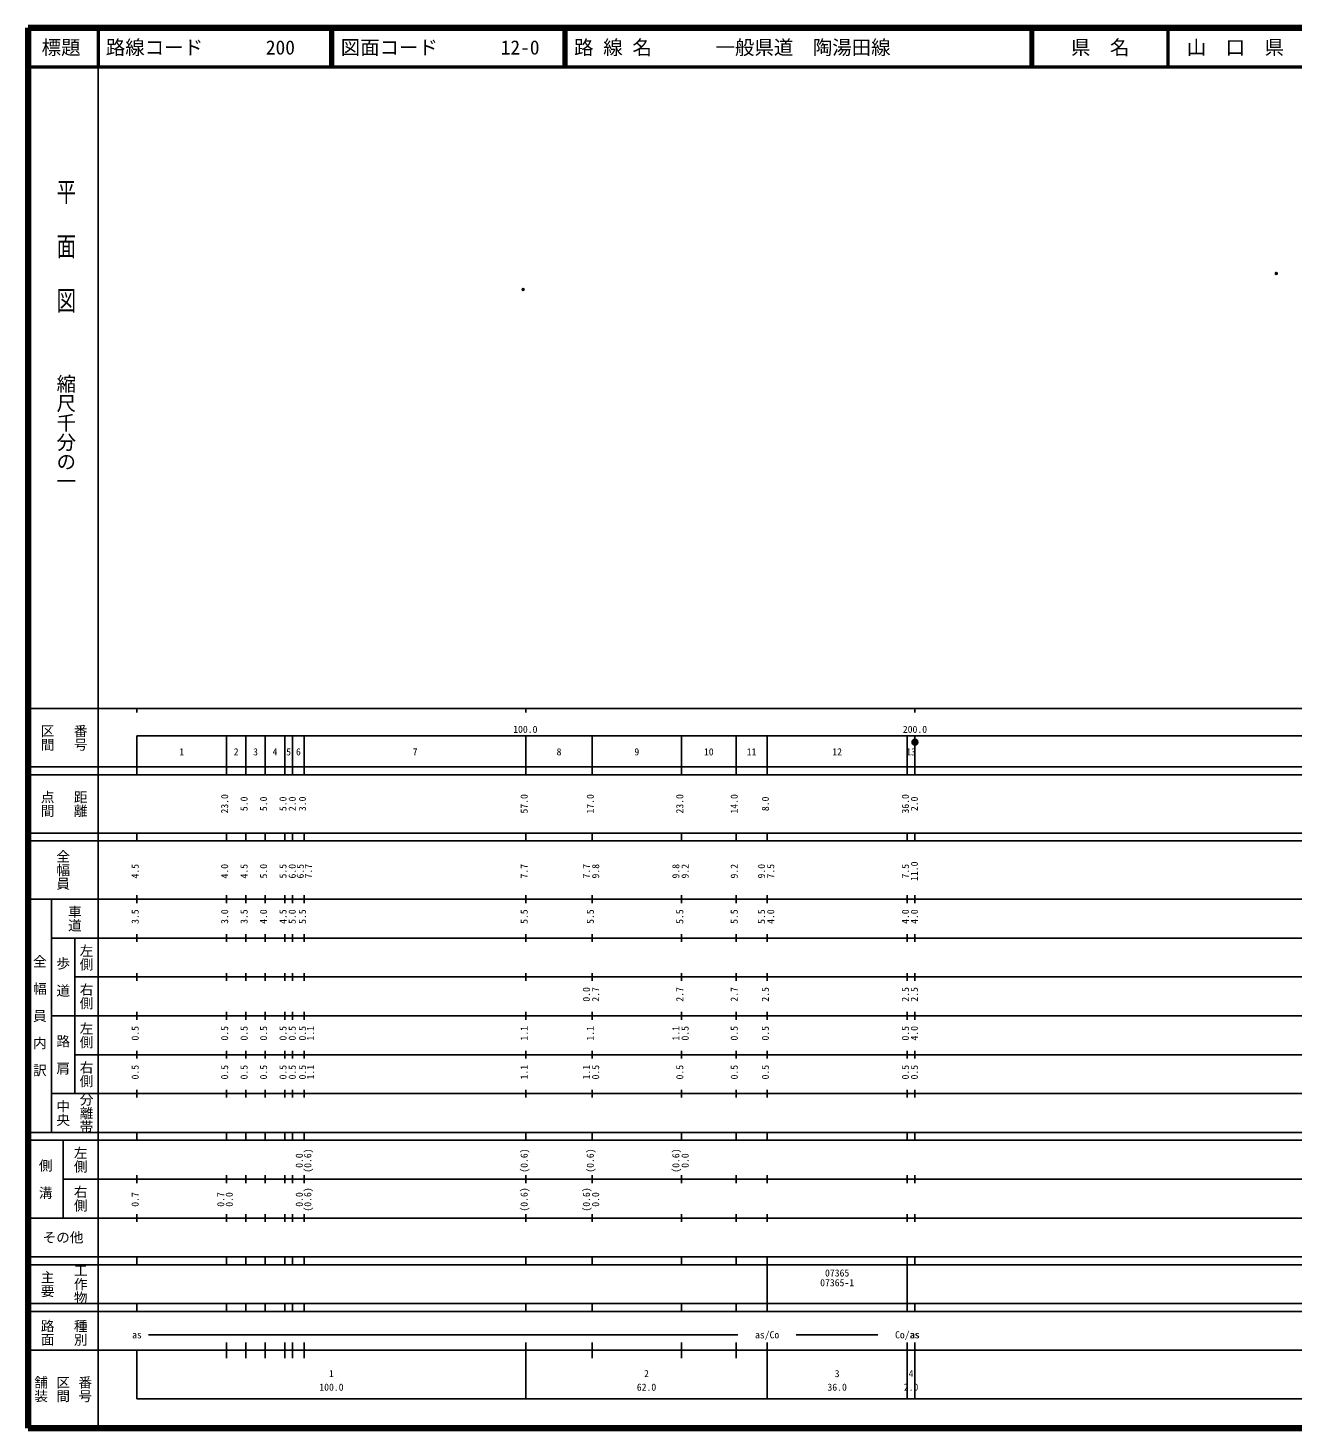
# Model space of a CAD drawing. Units: millimetres on the paper. Extents: x 40 to 680, y 20 to 380.
# Drawn here: x 40 to 365.2, y 20 to 380 of the extents above; entities that cross this region are included whole.
import ezdxf
from ezdxf.enums import TextEntityAlignment as Align

# ---------------------------------------------------------------- set-up
doc = ezdxf.new("R2010")
doc.units = ezdxf.units.MM
doc.header["$PDMODE"] = 32
doc.header["$PDSIZE"] = 0.5
doc.layers.add('M-OTRS', color=6, linetype='Continuous')
doc.layers.add('M-TTL-TXT', color=7, linetype='Continuous')
for name, color, linetype, lineweight in [('M-TTL', 2, 'Continuous', 140), ('M-TTL-BAND', 7, 'Continuous', 25), ('M-TTL-LINE', 7, 'Continuous', 50)]:
    doc.layers.add(name, color=color, linetype=linetype, lineweight=lineweight)
doc.styles.add('@ＭＳ ゴシック', font='')
doc.styles.add('ＭＳ ゴシック', font='')
doc.styles.get('@ＭＳ ゴシック').set_extended_font_data('@MS Gothic')
doc.styles.get('ＭＳ ゴシック').set_extended_font_data('MS Gothic')

msp = doc.modelspace()

# ---------------------------------------------------------------- linework, layer by layer
at = {"layer": 'M-OTRS'}
for p in [(360.898, 316.898), (167.266, 312.758)]:
    msp.add_point(p, dxfattribs=at)
at = {"layer": 'M-TTL'}
for p, q in [((40, 380), (40, 20)), ((680, 380), (40, 380)), ((40, 20), (680, 20))]:
    msp.add_line(p, q, dxfattribs=at)
at = {"layer": 'M-TTL-BAND'}
for p, q in [((58, 370), (58, 20)), ((40, 205), (579, 205)), ((68, 205), (68, 204)), ((168, 205), (168, 204)), ((268, 205), (268, 204)), ((68, 198), (579, 198)), ((68, 198), (68, 188)), ((91, 188), (91, 198)), ((96, 188), (96, 198)), ((101, 188), (101, 198)), ((106, 188), (106, 198)), ((108, 188), (108, 198)), ((111, 188), (111, 198)), ((168, 188), (168, 198)), ((185, 188), (185, 198)), ((208, 188), (208, 198)), ((222, 188), (222, 198)), ((230, 188), (230, 198)), ((266, 188), (266, 198)), ((268, 188), (268, 198)), ((40, 190), (579, 190)), ((40, 188), (579, 188)), ((40, 173), (579, 173)), ((68, 171), (68, 173)), ((91, 171), (91, 173)), ((96, 171), (96, 173)), ((101, 171), (101, 173)), ((106, 171), (106, 173)), ((108, 171), (108, 173)), ((111, 171), (111, 173)), ((168, 171), (168, 173)), ((185, 171), (185, 173)), ((208, 171), (208, 173)), ((222, 171), (222, 173)), ((230, 171), (230, 173)), ((266, 171), (266, 173)), ((268, 171), (268, 173)), ((40, 171), (579, 171)), ((40, 156), (579, 156)), ((46, 96), (46, 156)), ((68, 155), (68, 157)), ((91, 155), (91, 157)), ((96, 155), (96, 157)), ((101, 155), (101, 157)), ((106, 155), (106, 157)), ((108, 155), (108, 157)), ((111, 155), (111, 157)), ((168, 155), (168, 157)), ((185, 155), (185, 157)), ((208, 155), (208, 157)), ((222, 155), (222, 157)), ((230, 155), (230, 157)), ((266, 155), (266, 157)), ((268, 155), (268, 157)), ((46, 146), (579, 146)), ((52, 146), (52, 106)), ((68, 145), (68, 147)), ((91, 145), (91, 147)), ((96, 145), (96, 147)), ((101, 145), (101, 147)), ((106, 145), (106, 147)), ((108, 145), (108, 147)), ((111, 145), (111, 147)), ((168, 145), (168, 147)), ((185, 145), (185, 147)), ((208, 145), (208, 147)), ((222, 145), (222, 147)), ((230, 145), (230, 147)), ((266, 145), (266, 147)), ((268, 145), (268, 147)), ((68, 135), (68, 137)), ((91, 135), (91, 137)), ((96, 135), (96, 137)), ((101, 135), (101, 137)), ((106, 135), (106, 137)), ((108, 135), (108, 137)), ((111, 135), (111, 137)), ((168, 135), (168, 137)), ((185, 135), (185, 137)), ((208, 135), (208, 137)), ((222, 135), (222, 137)), ((230, 135), (230, 137)), ((266, 135), (266, 137)), ((268, 135), (268, 137)), ((52, 136), (579, 136)), ((46, 126), (579, 126)), ((68, 125), (68, 127)), ((91, 125), (91, 127)), ((96, 125), (96, 127)), ((101, 125), (101, 127)), ((106, 125), (106, 127)), ((108, 125), (108, 127)), ((111, 125), (111, 127)), ((168, 125), (168, 127)), ((185, 125), (185, 127)), ((208, 125), (208, 127)), ((222, 125), (222, 127)), ((230, 125), (230, 127)), ((266, 125), (266, 127)), ((268, 125), (268, 127)), ((52, 116), (579, 116)), ((68, 115), (68, 117)), ((91, 115), (91, 117)), ((96, 115), (96, 117)), ((101, 115), (101, 117)), ((106, 115), (106, 117)), ((108, 115), (108, 117)), ((111, 115), (111, 117)), ((168, 115), (168, 117)), ((185, 115), (185, 117)), ((208, 115), (208, 117)), ((222, 115), (222, 117)), ((230, 115), (230, 117)), ((266, 115), (266, 117)), ((268, 115), (268, 117)), ((46, 106), (579, 106)), ((68, 105), (68, 107)), ((91, 105), (91, 107)), ((96, 105), (96, 107)), ((101, 105), (101, 107)), ((106, 105), (106, 107)), ((108, 105), (108, 107)), ((111, 105), (111, 107)), ((168, 105), (168, 107)), ((185, 105), (185, 107)), ((208, 105), (208, 107)), ((222, 105), (222, 107)), ((230, 105), (230, 107)), ((266, 105), (266, 107)), ((268, 105), (268, 107)), ((40, 96), (579, 96)), ((40, 94), (579, 94)), ((49, 94), (49, 74)), ((68, 94), (68, 96)), ((91, 94), (91, 96)), ((96, 94), (96, 96)), ((101, 94), (101, 96)), ((106, 94), (106, 96)), ((108, 94), (108, 96)), ((111, 94), (111, 96)), ((168, 94), (168, 96)), ((185, 94), (185, 96)), ((208, 94), (208, 96)), ((222, 94), (222, 96)), ((230, 94), (230, 96)), ((266, 94), (266, 96)), ((268, 94), (268, 96)), ((49, 84), (579, 84)), ((68, 83), (68, 85)), ((91, 83), (91, 85)), ((96, 83), (96, 85)), ((101, 83), (101, 85)), ((106, 83), (106, 85)), ((108, 83), (108, 85)), ((111, 83), (111, 85)), ((168, 83), (168, 85)), ((185, 83), (185, 85)), ((208, 83), (208, 85)), ((222, 83), (222, 85)), ((230, 83), (230, 85)), ((266, 83), (266, 85)), ((268, 83), (268, 85)), ((40, 74), (579, 74)), ((68, 73), (68, 75)), ((91, 73), (91, 75)), ((96, 73), (96, 75)), ((101, 73), (101, 75)), ((106, 73), (106, 75)), ((108, 73), (108, 75)), ((111, 73), (111, 75)), ((168, 73), (168, 75)), ((185, 73), (185, 75)), ((208, 73), (208, 75)), ((222, 73), (222, 75)), ((230, 73), (230, 75)), ((266, 73), (266, 75)), ((268, 73), (268, 75)), ((40, 64), (579, 64)), ((40, 62), (579, 62)), ((68, 62), (68, 64)), ((91, 62), (91, 64)), ((96, 62), (96, 64)), ((101, 62), (101, 64)), ((106, 62), (106, 64)), ((108, 62), (108, 64)), ((111, 62), (111, 64)), ((168, 62), (168, 64)), ((185, 62), (185, 64)), ((208, 62), (208, 64)), ((222, 62), (222, 64)), ((230, 62), (230, 64)), ((230, 52), (230, 62)), ((266, 62), (266, 64)), ((266, 52), (266, 62)), ((268, 62), (268, 64)), ((40, 52), (579, 52)), ((68, 50), (68, 52)), ((91, 50), (91, 52)), ((96, 50), (96, 52)), ((101, 50), (101, 52)), ((106, 50), (106, 52)), ((108, 50), (108, 52)), ((111, 50), (111, 52)), ((168, 50), (168, 52)), ((185, 50), (185, 52)), ((208, 50), (208, 52)), ((222, 50), (222, 52)), ((230, 50), (230, 52)), ((266, 50), (266, 52)), ((268, 50), (268, 52)), ((40, 50), (579, 50)), ((71, 44), (222.5, 44)), ((237.5, 44), (258.5, 44)), ((40, 40), (579, 40)), ((68, 40), (68, 27.5)), ((91, 38), (91, 42)), ((96, 38), (96, 42)), ((101, 38), (101, 42)), ((106, 38), (106, 42)), ((108, 38), (108, 42)), ((111, 38), (111, 42)), ((168, 27.5), (168, 42)), ((185, 38), (185, 42)), ((208, 38), (208, 42)), ((222, 38), (222, 42)), ((230, 27.5), (230, 42)), ((266, 27.5), (266, 42)), ((268, 27.5), (268, 42)), ((68, 27.5), (579, 27.5))]:
    msp.add_line(p, q, dxfattribs=at)
for radius in [0.75, 0.6, 0.45, 0.3, 0.15, 0.02]:
    msp.add_circle((268, 196.368), radius, dxfattribs=at)
msp.add_point((268, 196.368), dxfattribs=at)
at = {"layer": 'M-TTL-LINE'}
for p, q in [((58, 380), (58, 370)), ((117.75, 380), (117.75, 370)), ((118.25, 380), (118.25, 370)), ((177.75, 380), (177.75, 370)), ((178.25, 380), (178.25, 370)), ((297.75, 380), (297.75, 370)), ((298.25, 380), (298.25, 370)), ((333, 380), (333, 370)), ((40, 370), (680, 370))]:
    msp.add_line(p, q, dxfattribs=at)

# ---------------------------------------------------------------- texts
at = {"layer": 'M-TTL-BAND', "style": '@ＭＳ ゴシック', "width": 1.4}
msp.add_text('平  面  図', height=3.666, rotation=270, dxfattribs=at).set_placement((49.777, 306.475), align=Align.MIDDLE_RIGHT)
at = {"layer": 'M-TTL-BAND', "style": '@ＭＳ ゴシック'}
msp.add_text('縮尺千分の一', height=3.666, rotation=270, dxfattribs=at).set_placement((49.777, 261.03), align=Align.MIDDLE_RIGHT)
for s, p in [('区間', (45, 197.5)), ('番号', (53.5, 197.5)), ('点間', (45, 180.5)), ('距離', (53.5, 180.5)), ('全幅員', (49, 163.5)), ('車道', (52, 151)), ('左側', (55, 141)), ('全\u3000幅\u3000員\u3000内\u3000訳', (43, 126)), ('歩\u3000道', (49, 136)), ('右側', (55, 131)), ('左側', (55, 121)), ('路\u3000肩', (49, 116)), ('右側', (55, 111)), ('分離帯', (55, 101)), ('中央', (49, 101)), ('左側', (53.5, 89)), ('側\u3000溝', (44.5, 84)), ('右側', (53.5, 79)), ('工作物', (53.5, 57)), ('主要', (45, 57)), ('路面', (45, 44.5)), ('種別', (53.5, 44.5)), ('舗装', (43.333, 30)), ('区間', (49, 30)), ('番号', (54.667, 30))]:
    msp.add_text(s, height=2.566, rotation=270, dxfattribs=at).set_placement(p, align=Align.MIDDLE_CENTER)
at = {"layer": 'M-TTL-BAND', "style": 'ＭＳ ゴシック'}
for s, p in [('100.0', (167.844, 198.195)), ('200.0', (268, 198.195)), ('1', (79.5, 192.405)), ('2', (93.5, 192.405)), ('3', (98.5, 192.405)), ('4', (103.5, 192.405)), ('5', (107, 192.405)), ('6', (109.5, 192.405)), ('7', (139.5, 192.405)), ('8', (176.5, 192.405)), ('9', (196.5, 192.405)), ('10', (215, 192.405)), ('11', (226, 192.405)), ('12', (248, 192.405)), ('13', (267, 192.405)), ('07365-1', (248, 55.905)), ('07365', (248, 58.405)), ('as', (68, 42.5)), ('as/Co', (230, 42.5)), ('Co/as', (266, 42.5)), ('as', (268, 42.5)), ('1', (118, 32.523)), ('2', (199, 32.523)), ('3', (248, 32.523)), ('4', (267, 32.523)), ('100.0', (118, 29.033)), ('62.0', (199, 29.033)), ('36.0', (248, 29.033)), ('2.0', (267, 29.033))]:
    msp.add_text(s, height=1.833, dxfattribs=at).set_placement(p, align=Align.BOTTOM_CENTER)
for s, p in [('23.0', (92, 180.5)), ('5.0', (97, 180.5)), ('5.0', (102, 180.5)), ('5.0', (107, 180.5)), ('2.0', (109.375, 180.5)), ('3.0', (112, 180.5)), ('57.0', (169, 180.5)), ('17.0', (186, 180.5)), ('23.0', (209, 180.5)), ('14.0', (223, 180.5)), ('8.0', (231, 180.5)), ('36.0', (267, 180.5)), ('2.0', (269.307, 180.5)), ('4.5', (69, 163.174)), ('4.0', (92, 163.174)), ('4.5', (97, 163.174)), ('5.0', (102, 163.174)), ('5.5', (107, 163.174)), ('6.0', (109.375, 163.174)), ('6.5', (111.44, 163.174)), ('7.7', (113.532, 163.174)), ('7.7', (169, 163.174)), ('7.7', (185, 163.174)), ('9.8', (187.37, 163.174)), ('9.8', (208, 163.174)), ('9.2', (210.37, 163.174)), ('9.2', (223, 163.174)), ('9.0', (230, 163.174)), ('7.5', (232.37, 163.174)), ('7.5', (267, 163.174)), ('11.0', (269.307, 163.174)), ('3.5', (69, 151.5)), ('3.0', (92, 151.5)), ('3.5', (97, 151.5)), ('4.0', (102, 151.5)), ('4.5', (107, 151.5)), ('5.0', (109.375, 151.5)), ('5.5', (112, 151.5)), ('5.5', (169, 151.5)), ('5.5', (186, 151.5)), ('5.5', (209, 151.5)), ('5.5', (223, 151.5)), ('5.5', (230, 151.5)), ('4.0', (232.37, 151.5)), ('4.0', (267, 151.5)), ('4.0', (269.307, 151.5)), ('0.0', (185, 131.5)), ('2.7', (187.37, 131.5)), ('2.7', (209, 131.5)), ('2.7', (223, 131.5)), ('2.5', (231, 131.5)), ('2.5', (267, 131.5)), ('2.5', (269.307, 131.5)), ('0.5', (69, 121.5)), ('0.5', (92, 121.5)), ('0.5', (97, 121.5)), ('0.5', (102, 121.5)), ('0.5', (107, 121.5)), ('0.5', (109.375, 121.5)), ('0.5', (111.998, 121.5)), ('1.1', (114.09, 121.5)), ('1.1', (169, 121.5)), ('1.1', (186, 121.5)), ('1.1', (208, 121.5)), ('0.5', (210.37, 121.5)), ('0.5', (223, 121.5)), ('0.5', (231, 121.5)), ('0.5', (267, 121.5)), ('4.0', (269.307, 121.5)), ('0.5', (69, 111.5)), ('0.5', (92, 111.5)), ('0.5', (97, 111.5)), ('0.5', (102, 111.5)), ('0.5', (107, 111.5)), ('0.5', (109.375, 111.5)), ('0.5', (111.998, 111.5)), ('1.1', (114.09, 111.5)), ('1.1', (169, 111.5)), ('1.1', (185, 111.5)), ('0.5', (187.37, 111.5)), ('0.5', (209, 111.5)), ('0.5', (223, 111.5)), ('0.5', (231, 111.5)), ('0.5', (267, 111.5)), ('0.5', (269.307, 111.5)), ('0.0', (111.188, 88.764)), ('(0.6)', (113.37, 88.764)), ('(0.6)', (169, 88.764)), ('(0.6)', (186, 88.764)), ('(0.6)', (208, 88.764)), ('0.0', (210.37, 88.764)), ('0.7', (69, 78.764)), ('0.7', (91, 78.764)), ('0.0', (93.182, 78.764)), ('0.0', (111.188, 78.764)), ('(0.6)', (113.37, 78.764)), ('(0.6)', (169, 78.764)), ('(0.6)', (185, 78.764)), ('0.0', (187.37, 78.764))]:
    msp.add_text(s, height=1.833, rotation=90, dxfattribs=at).set_placement(p, align=Align.BOTTOM_CENTER)
msp.add_text('その他', height=2.566, dxfattribs=at).set_placement((49, 69), align=Align.MIDDLE_CENTER)
at = {"layer": 'M-TTL-TXT', "style": 'ＭＳ ゴシック'}
for s, p in [('標題', (48.5, 375)), ('県\u3000名', (315.625, 375)), ('山\u3000口\u3000県', (350.375, 375))]:
    msp.add_text(s, height=3.666, dxfattribs=at).set_placement(p, align=Align.MIDDLE_CENTER)
for s, p in [('路線コード', (60, 375)), ('200', (101.142, 375)), ('図面コード', (120.38, 375)), ('12-0', (161.521, 375)), ('路 線 名', (180.38, 375)), ('一般県道\u3000陶湯田線', (216.734, 375))]:
    msp.add_text(s, height=3.666, dxfattribs=at).set_placement(p, align=Align.MIDDLE_LEFT)

doc.saveas('drawing.dxf')
